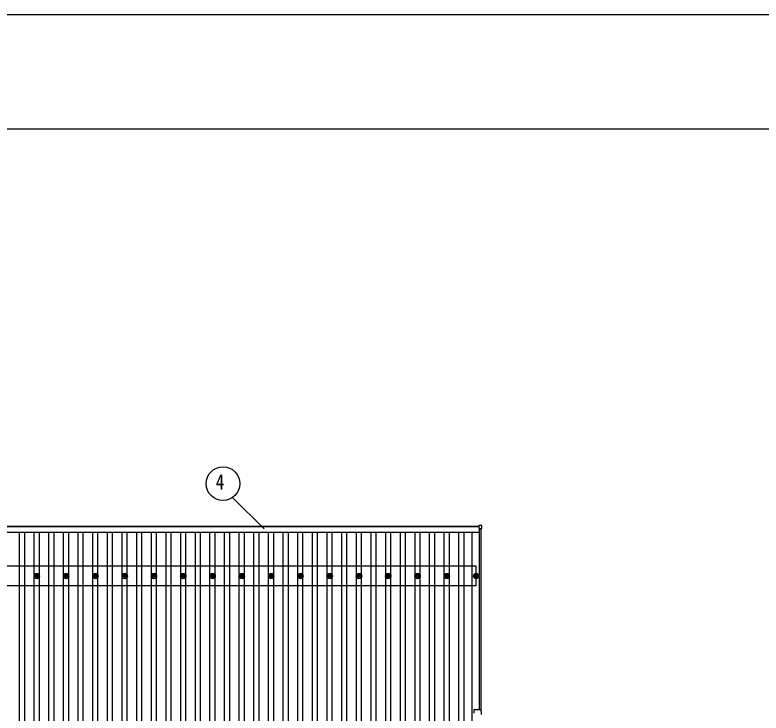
# Model space of a CAD drawing. Units: millimetres, scale not verified. Extents: x -16820 to 16820, y -11880 to 11880.
# Drawn here: x -11764 to -6668, y 7113 to 11880 of the extents above; entities that cross this region are included whole.
import ezdxf
from ezdxf.enums import TextEntityAlignment as Align

# ---------------------------------------------------------------- set-up
doc = ezdxf.new("R2010")
doc.units = ezdxf.units.MM
doc.header["$LTSCALE"] = 50
for name, color, linetype in [('0-4_YKK_13', 4, 'Continuous'), ('0-5_YKK_A1', 4, 'Continuous'), ('0-6_YKK_D', 6, 'Continuous'), ('0-7_YKK_ZWAK', 7, 'Continuous')]:
    doc.layers.add(name, color=color, linetype=linetype)
doc.styles.add('ＭＳ ゴシック', font='')
doc.styles.get('ＭＳ ゴシック').set_extended_font_data('MS Gothic')

msp = doc.modelspace()

# ---------------------------------------------------------------- linework, layer by layer
at = {"layer": '0-4_YKK_13'}
for p, q in [((-8595.62, 8392.42), (-8595.62, 8374.42)), ((-8576.62, 8393.42), (-8594.62, 8393.42)), ((-8594.62, 8373.42), (-8576.62, 8373.42)), ((-8575.62, 8374.42), (-8575.62, 8392.42)), ((-11615.67, 8058.48), (-11615.67, 8054.06)), ((-11612.17, 8058.48), (-11612.17, 8054.06)), ((-11415.67, 8058.48), (-11415.67, 8054.06)), ((-11412.17, 8058.48), (-11412.17, 8054.06)), ((-11215.67, 8058.48), (-11215.67, 8054.06)), ((-11212.17, 8058.48), (-11212.17, 8054.06)), ((-11015.67, 8058.48), (-11015.67, 8054.06)), ((-11012.17, 8058.48), (-11012.17, 8054.06)), ((-10815.67, 8058.48), (-10815.67, 8054.06)), ((-10812.17, 8058.48), (-10812.17, 8054.06)), ((-10615.67, 8058.48), (-10615.67, 8054.06)), ((-10612.17, 8058.48), (-10612.17, 8054.06)), ((-10415.67, 8058.48), (-10415.67, 8054.06)), ((-10412.17, 8058.48), (-10412.17, 8054.06)), ((-10215.67, 8058.48), (-10215.67, 8054.06)), ((-10212.17, 8058.48), (-10212.17, 8054.06)), ((-10015.67, 8058.48), (-10015.67, 8054.06)), ((-10012.17, 8058.48), (-10012.17, 8054.06)), ((-9815.67, 8058.48), (-9815.67, 8054.06)), ((-9812.17, 8058.48), (-9812.17, 8054.06)), ((-9615.67, 8058.48), (-9615.67, 8054.06)), ((-9612.17, 8058.48), (-9612.17, 8054.06)), ((-9415.67, 8058.48), (-9415.67, 8054.06)), ((-9412.17, 8058.48), (-9412.17, 8054.06)), ((-9215.67, 8058.48), (-9215.67, 8054.06)), ((-9212.17, 8058.48), (-9212.17, 8054.06)), ((-9015.67, 8058.48), (-9015.67, 8054.06)), ((-9012.17, 8058.48), (-9012.17, 8054.06)), ((-8815.67, 8058.48), (-8815.67, 8054.06)), ((-8812.17, 8058.48), (-8812.17, 8054.06)), ((-8615.67, 8058.48), (-8615.67, 8054.06)), ((-8612.17, 8058.48), (-8612.17, 8054.06)), ((-11623.92, 8050.23), (-11619.5, 8050.23)), ((-11623.92, 8046.73), (-11619.5, 8046.73)), ((-11615.67, 8042.9), (-11615.67, 8038.48)), ((-11612.17, 8042.9), (-11612.17, 8038.48)), ((-11608.34, 8050.23), (-11603.92, 8050.23)), ((-11608.34, 8046.73), (-11603.92, 8046.73)), ((-11423.92, 8050.23), (-11419.5, 8050.23)), ((-11423.92, 8046.73), (-11419.5, 8046.73)), ((-11415.67, 8042.9), (-11415.67, 8038.48)), ((-11412.17, 8042.9), (-11412.17, 8038.48)), ((-11408.34, 8050.23), (-11403.92, 8050.23)), ((-11408.34, 8046.73), (-11403.92, 8046.73)), ((-11223.92, 8050.23), (-11219.5, 8050.23)), ((-11223.92, 8046.73), (-11219.5, 8046.73)), ((-11215.67, 8042.9), (-11215.67, 8038.48)), ((-11212.17, 8042.9), (-11212.17, 8038.48)), ((-11208.34, 8050.23), (-11203.92, 8050.23)), ((-11208.34, 8046.73), (-11203.92, 8046.73)), ((-11023.92, 8050.23), (-11019.5, 8050.23)), ((-11023.92, 8046.73), (-11019.5, 8046.73)), ((-11015.67, 8042.9), (-11015.67, 8038.48)), ((-11012.17, 8042.9), (-11012.17, 8038.48)), ((-11008.34, 8050.23), (-11003.92, 8050.23)), ((-11008.34, 8046.73), (-11003.92, 8046.73)), ((-10823.92, 8050.23), (-10819.5, 8050.23)), ((-10823.92, 8046.73), (-10819.5, 8046.73)), ((-10815.67, 8042.9), (-10815.67, 8038.48)), ((-10812.17, 8042.9), (-10812.17, 8038.48)), ((-10808.34, 8050.23), (-10803.92, 8050.23)), ((-10808.34, 8046.73), (-10803.92, 8046.73)), ((-10623.92, 8050.23), (-10619.5, 8050.23)), ((-10623.92, 8046.73), (-10619.5, 8046.73)), ((-10615.67, 8042.9), (-10615.67, 8038.48)), ((-10612.17, 8042.9), (-10612.17, 8038.48)), ((-10608.34, 8050.23), (-10603.92, 8050.23)), ((-10608.34, 8046.73), (-10603.92, 8046.73)), ((-10423.92, 8050.23), (-10419.5, 8050.23)), ((-10423.92, 8046.73), (-10419.5, 8046.73)), ((-10415.67, 8042.9), (-10415.67, 8038.48)), ((-10412.17, 8042.9), (-10412.17, 8038.48)), ((-10408.34, 8050.23), (-10403.92, 8050.23)), ((-10408.34, 8046.73), (-10403.92, 8046.73)), ((-10223.92, 8050.23), (-10219.5, 8050.23)), ((-10223.92, 8046.73), (-10219.5, 8046.73)), ((-10215.67, 8042.9), (-10215.67, 8038.48)), ((-10212.17, 8042.9), (-10212.17, 8038.48)), ((-10208.34, 8050.23), (-10203.92, 8050.23)), ((-10208.34, 8046.73), (-10203.92, 8046.73)), ((-10023.92, 8050.23), (-10019.5, 8050.23)), ((-10023.92, 8046.73), (-10019.5, 8046.73)), ((-10015.67, 8042.9), (-10015.67, 8038.48)), ((-10012.17, 8042.9), (-10012.17, 8038.48)), ((-10008.34, 8050.23), (-10003.92, 8050.23)), ((-10008.34, 8046.73), (-10003.92, 8046.73)), ((-9823.92, 8050.23), (-9819.5, 8050.23)), ((-9823.92, 8046.73), (-9819.5, 8046.73)), ((-9815.67, 8042.9), (-9815.67, 8038.48)), ((-9812.17, 8042.9), (-9812.17, 8038.48)), ((-9808.34, 8050.23), (-9803.92, 8050.23)), ((-9808.34, 8046.73), (-9803.92, 8046.73)), ((-9623.92, 8050.23), (-9619.5, 8050.23)), ((-9623.92, 8046.73), (-9619.5, 8046.73)), ((-9615.67, 8042.9), (-9615.67, 8038.48)), ((-9612.17, 8042.9), (-9612.17, 8038.48)), ((-9608.34, 8050.23), (-9603.92, 8050.23)), ((-9608.34, 8046.73), (-9603.92, 8046.73)), ((-9423.92, 8050.23), (-9419.5, 8050.23)), ((-9423.92, 8046.73), (-9419.5, 8046.73)), ((-9415.67, 8042.9), (-9415.67, 8038.48)), ((-9412.17, 8042.9), (-9412.17, 8038.48)), ((-9408.34, 8050.23), (-9403.92, 8050.23)), ((-9408.34, 8046.73), (-9403.92, 8046.73)), ((-9223.92, 8050.23), (-9219.5, 8050.23)), ((-9223.92, 8046.73), (-9219.5, 8046.73)), ((-9215.67, 8042.9), (-9215.67, 8038.48)), ((-9212.17, 8042.9), (-9212.17, 8038.48)), ((-9208.34, 8050.23), (-9203.92, 8050.23)), ((-9208.34, 8046.73), (-9203.92, 8046.73)), ((-9023.92, 8050.23), (-9019.5, 8050.23)), ((-9023.92, 8046.73), (-9019.5, 8046.73)), ((-9015.67, 8042.9), (-9015.67, 8038.48)), ((-9012.17, 8042.9), (-9012.17, 8038.48)), ((-9008.34, 8050.23), (-9003.92, 8050.23)), ((-9008.34, 8046.73), (-9003.92, 8046.73)), ((-8823.92, 8050.23), (-8819.5, 8050.23)), ((-8823.92, 8046.73), (-8819.5, 8046.73)), ((-8815.67, 8042.9), (-8815.67, 8038.48)), ((-8812.17, 8042.9), (-8812.17, 8038.48)), ((-8808.34, 8050.23), (-8803.92, 8050.23)), ((-8808.34, 8046.73), (-8803.92, 8046.73)), ((-8623.92, 8050.23), (-8619.5, 8050.23)), ((-8623.92, 8046.73), (-8619.5, 8046.73)), ((-8615.67, 8042.9), (-8615.67, 8038.48)), ((-8612.17, 8042.9), (-8612.17, 8038.48)), ((-8608.34, 8050.23), (-8603.92, 8050.23)), ((-8608.34, 8046.73), (-8603.92, 8046.73)), ((-8626.92, 7113.6), (-8626.92, 7137.2)), ((-8625.92, 7138.2), (-8603.32, 7138.2)), ((-8602.52, 7138.2), (-8580.92, 7138.2)), ((-8579.92, 7123.2), (-8579.92, 7137.2)), ((-8579.92, 7123.2), (-8578.42, 7123.2)), ((-8578.42, 7103.2), (-8578.42, 7123.2))]:
    msp.add_line(p, q, dxfattribs=at)
for centre, radius in [((-11613.92, 8048.48), 18.25), ((-11613.92, 8048.48), 10.15), ((-11613.92, 8048.48), 5.85), ((-11613.92, 8048.48), 5.25), ((-11413.92, 8048.48), 18.25), ((-11413.92, 8048.48), 10.15), ((-11413.92, 8048.48), 5.85), ((-11413.92, 8048.48), 5.25), ((-11213.92, 8048.48), 18.25), ((-11213.92, 8048.48), 10.15), ((-11213.92, 8048.48), 5.85), ((-11213.92, 8048.48), 5.25), ((-11013.92, 8048.48), 18.25), ((-11013.92, 8048.48), 10.15), ((-11013.92, 8048.48), 5.85), ((-11013.92, 8048.48), 5.25), ((-10813.92, 8048.48), 18.25), ((-10813.92, 8048.48), 10.15), ((-10813.92, 8048.48), 5.85), ((-10813.92, 8048.48), 5.25), ((-10613.92, 8048.48), 18.25), ((-10613.92, 8048.48), 10.15), ((-10613.92, 8048.48), 5.85), ((-10613.92, 8048.48), 5.25), ((-10413.92, 8048.48), 18.25), ((-10413.92, 8048.48), 10.15), ((-10413.92, 8048.48), 5.85), ((-10413.92, 8048.48), 5.25), ((-10213.92, 8048.48), 18.25), ((-10213.92, 8048.48), 10.15), ((-10213.92, 8048.48), 5.85), ((-10213.92, 8048.48), 5.25), ((-10013.92, 8048.48), 18.25), ((-10013.92, 8048.48), 10.15), ((-10013.92, 8048.48), 5.85), ((-10013.92, 8048.48), 5.25), ((-9813.92, 8048.48), 18.25), ((-9813.92, 8048.48), 10.15), ((-9813.92, 8048.48), 5.85), ((-9813.92, 8048.48), 5.25), ((-9613.92, 8048.48), 18.25), ((-9613.92, 8048.48), 10.15), ((-9613.92, 8048.48), 5.85), ((-9613.92, 8048.48), 5.25), ((-9413.92, 8048.48), 18.25), ((-9413.92, 8048.48), 10.15), ((-9413.92, 8048.48), 5.85), ((-9413.92, 8048.48), 5.25), ((-9213.92, 8048.48), 18.25), ((-9213.92, 8048.48), 10.15), ((-9213.92, 8048.48), 5.85), ((-9213.92, 8048.48), 5.25), ((-9013.92, 8048.48), 18.25), ((-9013.92, 8048.48), 10.15), ((-9013.92, 8048.48), 5.85), ((-9013.92, 8048.48), 5.25), ((-8813.92, 8048.48), 18.25), ((-8813.92, 8048.48), 10.15), ((-8813.92, 8048.48), 5.85), ((-8813.92, 8048.48), 5.25), ((-8613.92, 8048.48), 18.25), ((-8613.92, 8048.48), 10.15), ((-8613.92, 8048.48), 5.85), ((-8613.92, 8048.48), 5.25)]:
    msp.add_circle(centre, radius, dxfattribs=at)
for centre, radius, start, end in [((-8594.62, 8392.42), 1, 90, 180), ((-8594.62, 8374.42), 1, 180, 270), ((-8576.62, 8392.42), 1, 0, 90), ((-8576.62, 8374.42), 1, 270, 0), ((-8625.92, 7137.2), 1, 90, 180), ((-8602.92, 7138.5), 0.5, 216.8699, 323.1301), ((-8580.92, 7137.2), 1, 0, 90), ((-8627.22, 7113.2), 0.5, 306.8699, 53.1301)]:
    msp.add_arc(centre, radius, start, end, dxfattribs=at)
at = {"layer": '0-5_YKK_A1'}
for p, q in [((-14032.22, 8390.12), (-8595.62, 8390.12)), ((-8595.62, 8385.33), (-14032.22, 8385.33)), ((-8590.92, 7138.2), (-8590.92, 8373.42)), ((-8578.92, 7123.2), (-8578.92, 8373.42)), ((-14036.92, 8347.33), (-8590.92, 8347.33)), ((-11731.42, 1746.66), (-11731.42, 8347.33)), ((-11696.42, 1746.66), (-11696.42, 8347.33)), ((-11631.42, 8053.66), (-11631.42, 8347.33)), ((-11596.42, 8053.66), (-11596.42, 8347.33)), ((-11531.42, 1746.66), (-11531.42, 8347.33)), ((-11496.42, 1746.66), (-11496.42, 8347.33)), ((-11431.42, 8053.66), (-11431.42, 8347.33)), ((-11396.42, 8053.66), (-11396.42, 8347.33)), ((-11331.42, 1746.66), (-11331.42, 8347.33)), ((-11296.42, 1746.66), (-11296.42, 8347.33)), ((-11231.42, 8053.66), (-11231.42, 8347.33)), ((-11196.42, 8053.66), (-11196.42, 8347.33)), ((-11131.42, 1746.66), (-11131.42, 8347.33)), ((-11096.42, 1746.66), (-11096.42, 8347.33)), ((-11031.42, 8053.66), (-11031.42, 8347.33)), ((-10996.42, 8053.66), (-10996.42, 8347.33)), ((-10931.42, 1746.66), (-10931.42, 8347.33)), ((-10896.42, 1746.66), (-10896.42, 8347.33)), ((-10831.42, 8053.66), (-10831.42, 8347.33)), ((-10796.42, 8053.66), (-10796.42, 8347.33)), ((-10731.42, 1746.66), (-10731.42, 8347.33)), ((-10696.42, 1746.66), (-10696.42, 8347.33)), ((-10631.42, 8053.66), (-10631.42, 8347.33)), ((-10596.42, 8053.66), (-10596.42, 8347.33)), ((-10531.42, 1746.66), (-10531.42, 8347.33)), ((-10496.42, 1746.66), (-10496.42, 8347.33)), ((-10431.42, 8053.66), (-10431.42, 8347.33)), ((-10396.42, 8053.66), (-10396.42, 8347.33)), ((-10331.42, 1746.66), (-10331.42, 8347.33)), ((-10296.42, 1746.66), (-10296.42, 8347.33)), ((-10231.42, 8053.66), (-10231.42, 8347.33)), ((-10196.42, 8053.66), (-10196.42, 8347.33)), ((-10131.42, 1746.66), (-10131.42, 8347.33)), ((-10096.42, 1746.66), (-10096.42, 8347.33)), ((-10031.42, 8053.66), (-10031.42, 8347.33)), ((-9996.42, 8053.66), (-9996.42, 8347.33)), ((-9931.42, 1746.66), (-9931.42, 8347.33)), ((-9896.42, 1746.66), (-9896.42, 8347.33)), ((-9831.42, 8053.66), (-9831.42, 8347.33)), ((-9796.42, 8053.66), (-9796.42, 8347.33)), ((-9731.42, 1746.66), (-9731.42, 8347.33)), ((-9696.42, 1746.66), (-9696.42, 8347.33)), ((-9631.42, 8053.66), (-9631.42, 8347.33)), ((-9596.42, 8053.66), (-9596.42, 8347.33)), ((-9531.42, 1746.66), (-9531.42, 8347.33)), ((-9496.42, 1746.66), (-9496.42, 8347.33)), ((-9431.42, 8053.66), (-9431.42, 8347.33)), ((-9396.42, 8053.66), (-9396.42, 8347.33)), ((-9331.42, 1746.66), (-9331.42, 8347.33)), ((-9296.42, 1746.66), (-9296.42, 8347.33)), ((-9231.42, 8053.66), (-9231.42, 8347.33)), ((-9196.42, 8053.66), (-9196.42, 8347.33)), ((-9131.42, 1746.66), (-9131.42, 8347.33)), ((-9096.42, 1746.66), (-9096.42, 8347.33)), ((-8931.42, 1746.66), (-8931.42, 8347.33)), ((-8896.42, 1746.66), (-8896.42, 8347.33)), ((-8731.42, 1746.66), (-8731.42, 8347.33)), ((-8696.42, 1746.66), (-8696.42, 8347.33)), ((-8640.42, 1746.66), (-8640.42, 8347.33)), ((-8613.92, 8115.48), (-14013.92, 8115.48)), ((-8613.92, 7981.48), (-8613.92, 8115.48)), ((-11631.42, 5053.66), (-11631.42, 8043.3)), ((-11596.42, 5053.66), (-11596.42, 8043.3)), ((-11431.42, 5053.66), (-11431.42, 8043.3)), ((-11396.42, 5053.66), (-11396.42, 8043.3)), ((-11231.42, 5053.66), (-11231.42, 8043.3)), ((-11196.42, 5053.66), (-11196.42, 8043.3)), ((-11031.42, 5053.66), (-11031.42, 8043.3)), ((-10996.42, 5053.66), (-10996.42, 8043.3)), ((-10831.42, 5053.66), (-10831.42, 8043.3)), ((-10796.42, 5053.66), (-10796.42, 8043.3)), ((-10631.42, 5053.66), (-10631.42, 8043.3)), ((-10596.42, 5053.66), (-10596.42, 8043.3)), ((-10431.42, 5053.66), (-10431.42, 8043.3)), ((-10396.42, 5053.66), (-10396.42, 8043.3)), ((-10231.42, 5053.66), (-10231.42, 8043.3)), ((-10196.42, 5053.66), (-10196.42, 8043.3)), ((-10031.42, 5053.66), (-10031.42, 8043.3)), ((-9996.42, 5053.66), (-9996.42, 8043.3)), ((-9831.42, 5053.66), (-9831.42, 8043.3)), ((-9796.42, 5053.66), (-9796.42, 8043.3)), ((-9631.42, 5053.66), (-9631.42, 8043.3)), ((-9596.42, 5053.66), (-9596.42, 8043.3)), ((-9431.42, 5053.66), (-9431.42, 8043.3)), ((-9396.42, 5053.66), (-9396.42, 8043.3)), ((-9231.42, 5053.66), (-9231.42, 8043.3)), ((-9196.42, 5053.66), (-9196.42, 8043.3)), ((-8613.92, 7981.48), (-14013.92, 7981.48))]:
    msp.add_line(p, q, dxfattribs=at)
for points in [[(-9031.42, 5053.66), (-9031.42, 8043.3), (-9031.42, 8347.33)], [(-8996.42, 5053.66), (-8996.42, 8043.3), (-8996.42, 8347.33)], [(-8831.42, 5053.66), (-8831.42, 8043.3), (-8831.42, 8347.33)], [(-8796.42, 5053.66), (-8796.42, 8043.3), (-8796.42, 8347.33)]]:
    msp.add_lwpolyline(points, dxfattribs=at)
at = {"layer": '0-6_YKK_D'}
msp.add_line((-10061.06, 8369.83), (-10276.65, 8585.42), dxfattribs=at)
msp.add_circle((-10343.07, 8679.55), 115.2, dxfattribs=at)
at = {"layer": '0-7_YKK_ZWAK'}
msp.add_line((15580.08, 11100), (-15619.92, 11100), dxfattribs=at)
msp.add_lwpolyline([(-16820, -11880), (16820, -11880), (16820, 11880), (-16820, 11880)], close=True, dxfattribs=at)

# ---------------------------------------------------------------- texts
at = {"layer": '0-6_YKK_D', "style": 'ＭＳ ゴシック', "width": 0.8}
msp.add_text('4', height=105.6, dxfattribs=at).set_placement((-10392.22, 8607.55), align=Align.BOTTOM_LEFT)

doc.saveas('drawing.dxf')
